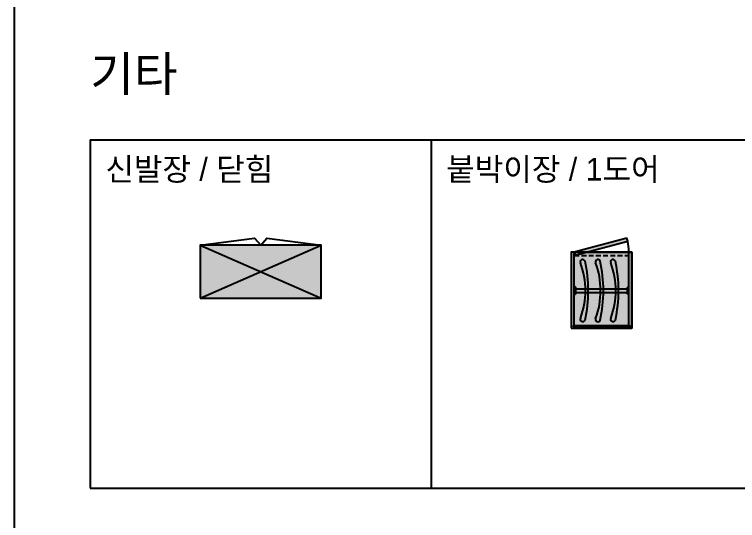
# Model space of a CAD drawing. Header units: millimetres. Extents: x 488786 to 747986, y 25193 to 95000.
# Drawn here: x 532200 to 536972, y 81787 to 85126 of the extents above; entities that cross this region are included whole.
import ezdxf

# ---------------------------------------------------------------- set-up
doc = ezdxf.new("R2010")
doc.units = ezdxf.units.MM
doc.linetypes.add('CEN', pattern=[25, 15, -4, 2, -4])
doc.linetypes.add('HIDDEN', pattern=[9.525, 6.35, -3.175])
for name, color, linetype in [('1. CEN', 9, 'CEN'), ('10. ETC', 251, 'Continuous'), ('13. TXT2', 43, 'Continuous'), ('25. 255', 255, 'Continuous'), ('6. FUR1', 181, 'Continuous')]:
    doc.layers.add(name, color=color, linetype=linetype)
doc.styles.add('YUHIHA_TEXT', font='Pretendard-Regular.ttf')

# ---------------------------------------------------------------- blocks, each defined once
blk = doc.blocks.new('*U286')
at = {"layer": '25. 255'}
blk.add_hatch(color=256, dxfattribs=at).paths.add_polyline_path([(0, 0), (800, 0), (800, 350), (0, 350)])
at = {"layer": '10. ETC'}
for points in [[(0, 350), (360, 395), (400, 350)], [(400, 350), (440, 395), (800, 350)]]:
    blk.add_lwpolyline(points, dxfattribs=at)
at = {"layer": '6. FUR1'}
blk.add_lwpolyline([(0, 0), (800, 0), (800, 350), (0, 350)], close=True, dxfattribs=at)
at = {"layer": '6. FUR1', "color": 241, "linetype": 'Continuous', "lineweight": -3}
for points in [[(0, 0), (800, 350)], [(0, 350), (800, 0)]]:
    blk.add_lwpolyline(points, dxfattribs=at)
blk = doc.blocks.new('YUHIHA_Furniture_BuiltInWardrobe_DoorSwing_Geometry')
at = {"layer": '10. ETC', "ltscale": 3}
for centre, radius, start, end in [((-189.3, 36.5), 16.2, 69.4141, 249.4142), ((0, 540.4), 522.1, 249.4141, 290.5859), ((189.3, 36.5), 16.3, 290.5859, 110.5859), ((0, 904.9), 904.9, 257.5558, 282.4442)]:
    blk.add_arc(centre, radius, start, end, dxfattribs=at)
blk = doc.blocks.new('*U287')
at = {"layer": '25. 255'}
for points in [[(367.7, 593.2), (20, 500), (25.2, 480.7), (372.9, 573.9)], [(0, 0), (400, 0), (400, 500), (0, 500)]]:
    blk.add_hatch(color=256, dxfattribs=at).paths.add_polyline_path(points)
at = {"layer": '1. CEN', "ltscale": 10}
blk.add_arc((20, 500), 360, 0, 15, dxfattribs=at)
at = {"layer": '6. FUR1', "color": 241, "linetype": 'HIDDEN', "lineweight": -3, "ltscale": 5}
for p, q in [((20, 500), (380, 500)), ((20, 480), (380, 480))]:
    blk.add_line(p, q, dxfattribs=at)
at = {"layer": '6. FUR1', "color": 241, "linetype": 'Continuous', "lineweight": -3}
for p, q in [((20, 500), (380, 500)), ((30, 260), (370, 260)), ((30, 235), (370, 235))]:
    blk.add_line(p, q, dxfattribs=at)
at = {"layer": '6. FUR1'}
for points in [[(367.7, 593.2), (20, 500), (25.2, 480.7), (372.9, 573.9)], [(0, 0), (20, 0), (20, 10), (14, 10), (14.1, 15), (20, 15), (20, 500), (0, 500)], [(0, 0), (400, 0), (400, 500), (0, 500)], [(400, 0), (380, 0), (380, 10), (386, 10), (385.9, 15), (380, 15), (380, 500), (400, 500)]]:
    blk.add_lwpolyline(points, close=True, dxfattribs=at)
at = {"layer": '6. FUR1', "color": 241, "linetype": 'Continuous', "lineweight": -3}
for points in [[(20, 222.5), (22, 222.5, 0.414214), (30, 230.5), (30, 264.5, 0.414214), (22, 272.5), (20, 272.5)], [(380, 222.5), (378, 222.5, -0.414214), (370, 230.5), (370, 264.5, -0.414214), (378, 272.5), (380, 272.5)]]:
    blk.add_lwpolyline(points, format="xyb", dxfattribs=at)
blk.add_lwpolyline([(14, 10), (386, 10), (386, 15), (14, 15)], close=True, dxfattribs=at)
at = {"layer": '6. FUR1', "color": 241, "linetype": 'Continuous', "lineweight": -3, "rotation": 90}
for p in [(112.1, 247.5), (212.1, 247.5), (312.1, 247.5)]:
    blk.add_blockref('YUHIHA_Furniture_BuiltInWardrobe_DoorSwing_Geometry', p, dxfattribs=at)

msp = doc.modelspace()

# ---------------------------------------------------------------- linework, layer by layer
at = {"layer": '10. ETC'}
for p, q in [((532200, 70628.1), (532200, 95000)), ((532700, 84300), (541700, 84300)), ((532700, 84300), (532700, 82000)), ((534950, 84300), (534950, 82000)), ((532700, 82000), (541700, 82000))]:
    msp.add_line(p, q, dxfattribs=at)

# ---------------------------------------------------------------- block references
msp.add_blockref('*U287', (535875, 83056.8))
at = {"layer": '6. FUR1'}
msp.add_blockref('*U286', (533425, 83255), dxfattribs=at)

# ---------------------------------------------------------------- texts
at = {"layer": '13. TXT2', "color": 7, "attachment_point": 1, "style": 'YUHIHA_TEXT'}
for s, insert, char_height, width in [('기타', (532700, 84848.7), 230, 9000), ('신발장 / 닫힘', (532800, 84180), 150, 2800), ('붙박이장 / 1도어', (535050, 84180), 150, 2800)]:
    msp.add_mtext(s, dxfattribs=dict(at, insert=insert, char_height=char_height, width=width))

doc.saveas('drawing.dxf')
